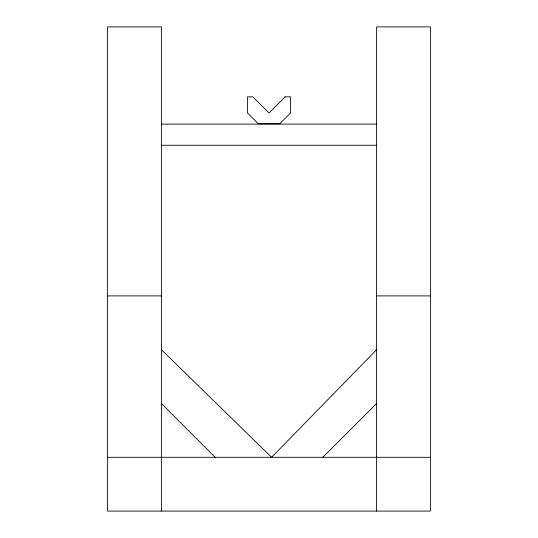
<?xml version="1.0" encoding="UTF-8"?>
<svg xmlns="http://www.w3.org/2000/svg" width="538" height="538" viewBox="0 0 538 538"><rect width="100%" height="100%" fill="white"/><g stroke="black" fill="none" stroke-linecap="round" stroke-linejoin="round"><path stroke-width="0.81" d="M376.6 349.7L271.609 457.3L161.4 349.7M322.8 457.3L376.6 403.5M161.4 124.11L376.6 124.11M161.4 145.26L376.6 145.26M107.6 295.9L161.4 295.9M376.6 295.9L430.4 295.9M107.6 457.3L430.4 457.3M161.4 403.5L215.2 457.3M376.6 511.1L376.6 26.9L430.4 26.9L430.4 511.1L107.6 511.1L107.6 26.9L161.4 26.9L161.4 511.1M285.14 96.84L269 112.98L252.86 96.84L247.48 96.84L247.48 112.98L258.24 123.74L279.76 123.74L290.52 112.98L290.52 96.84L285.14 96.84"/></g></svg>
